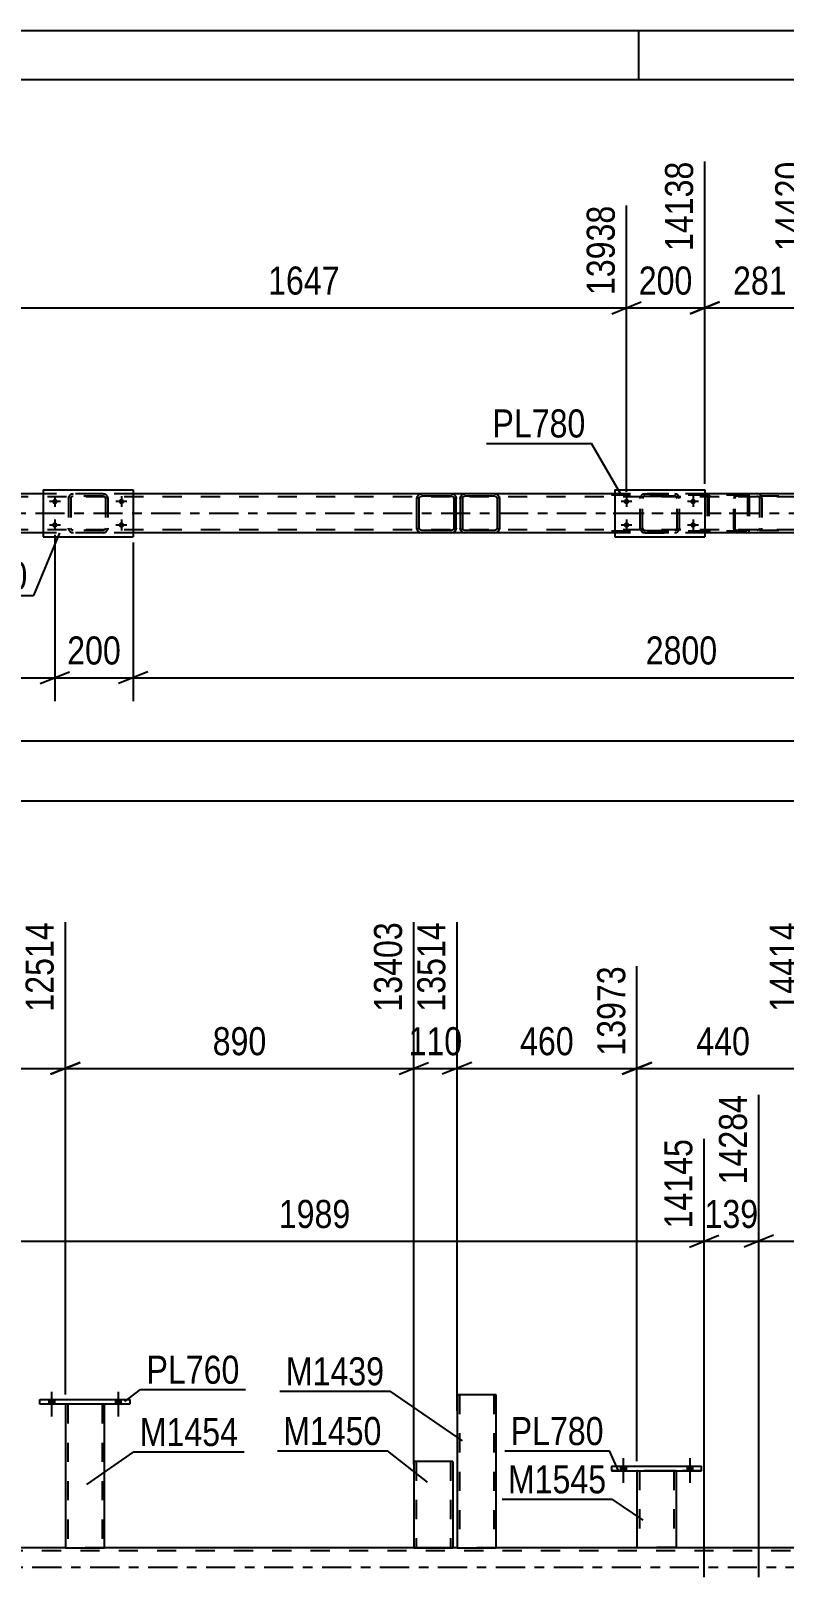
# Model space of a CAD drawing. Header units: millimetres. Extents: x -89 to 752, y -437 to 157.
# Drawn here: x 480 to 556.9, y -1 to 156.9 of the extents above; entities that cross this region are included whole.
import ezdxf

# ---------------------------------------------------------------- set-up
doc = ezdxf.new("R2010")
doc.units = ezdxf.units.MM
doc.linetypes.add('DXK_LINE_DOT2', pattern=[3.9198, 1.9599, -1.9599])
doc.linetypes.add('DXK_LINE_DOT3', pattern=[5.9187, 2.979, -0.9799, 0.9799, -0.9799])
doc.styles.add('Arial Narrow', font='ARIALN.TTF', dxfattribs={"height": 0.2})

# ---------------------------------------------------------------- blocks, each defined once
blk = doc.blocks.new('Unknown-318886155-1135')
at = {"color": 5, "linetype": 'Continuous'}
for p, q in [((752.1, 156.88), (-88.9, 156.88)), ((542.1, 151.88), (542.1, 156.88)), ((747.1, 151.88), (-83.9, 151.88))]:
    blk.add_line(p, q, dxfattribs=at)
blk = doc.blocks.new('Part-318886155-5133 - 5106')
at = {"color": 2, "linetype": 'Continuous'}
for p, q in [((523.89, 109.33), (523.86, 109.15)), ((523.86, 109.15), (523.86, 106.11)), ((524.1, 109.15), (524.11, 109.24)), ((524.1, 109.15), (524.1, 106.11)), ((524.11, 109.24), (524.17, 109.32)), ((524.34, 109.63), (524.15, 109.59)), ((524.17, 109.32), (524.24, 109.37)), ((524.24, 109.37), (524.34, 109.39)), ((527.38, 109.63), (524.34, 109.63)), ((527.38, 109.39), (524.34, 109.39)), ((527.56, 109.59), (527.38, 109.63)), ((527.38, 109.39), (527.47, 109.37)), ((527.47, 109.37), (527.54, 109.32)), ((527.54, 109.32), (527.6, 109.24)), ((527.6, 109.24), (527.62, 109.15)), ((527.62, 109.15), (527.62, 106.11)), ((527.86, 109.15), (527.82, 109.33)), ((527.86, 109.15), (527.86, 106.11)), ((523.86, 106.11), (523.89, 105.93)), ((524.11, 106.02), (524.1, 106.11)), ((524.17, 105.94), (524.11, 106.02)), ((524.24, 105.89), (524.17, 105.94)), ((524.34, 105.87), (524.24, 105.89)), ((527.38, 105.87), (524.34, 105.87)), ((527.47, 105.89), (527.38, 105.87)), ((527.54, 105.94), (527.47, 105.89)), ((527.6, 106.02), (527.54, 105.94)), ((527.62, 106.11), (527.6, 106.02)), ((527.82, 105.93), (527.86, 106.11)), ((524.15, 105.67), (524.34, 105.63)), ((527.38, 105.63), (524.34, 105.63)), ((527.38, 105.63), (527.56, 105.67))]:
    blk.add_line(p, q, dxfattribs=at)
at = {"color": 7, "linetype": 'DXK_LINE_DOT2'}
for p, q in [((523.86, 109.15), (523.89, 109.33)), ((524.15, 109.59), (524.34, 109.63)), ((527.38, 109.63), (527.56, 109.59)), ((527.82, 109.33), (527.86, 109.15)), ((523.89, 105.93), (523.86, 106.11)), ((527.86, 106.11), (527.82, 105.93)), ((524.34, 105.63), (524.15, 105.67)), ((527.56, 105.67), (527.38, 105.63))]:
    blk.add_line(p, q, dxfattribs=at)
at = {"color": 2, "linetype": 'Continuous'}
for centre, start, end in [((524.34, 109.15), 112.5, 157.5), ((527.38, 109.15), 22.5, 67.5), ((524.34, 106.11), 202.5, 247.5), ((527.38, 106.11), 292.5, 337.5)]:
    blk.add_arc(centre, 0.48, start, end, dxfattribs=at)
at = {"color": 7, "linetype": 'DXK_LINE_DOT2'}
for centre, start, end in [((524.34, 109.15), 112.5, 157.5), ((527.38, 109.15), 22.5, 67.5), ((524.34, 106.11), 202.5, 247.5), ((527.38, 106.11), 292.5, 337.5)]:
    blk.add_arc(centre, 0.48, start, end, dxfattribs=at)
blk = doc.blocks.new('Part-318886155-5270 - 5106')
at = {"color": 2, "linetype": 'Continuous'}
for p, q in [((519.48, 109.33), (519.44, 109.15)), ((519.44, 106.11), (519.44, 109.15)), ((519.68, 109.15), (519.7, 109.24)), ((519.68, 106.11), (519.68, 109.15)), ((519.7, 109.24), (519.75, 109.32)), ((519.92, 109.63), (519.74, 109.59)), ((519.75, 109.32), (519.83, 109.37)), ((519.83, 109.37), (519.92, 109.39)), ((522.96, 109.63), (519.92, 109.63)), ((522.96, 109.39), (519.92, 109.39)), ((523.15, 109.59), (522.96, 109.63)), ((522.96, 109.39), (523.05, 109.37)), ((523.05, 109.37), (523.13, 109.32)), ((523.13, 109.32), (523.18, 109.24)), ((523.18, 109.24), (523.2, 109.15)), ((523.2, 109.15), (523.2, 106.11)), ((523.44, 109.15), (523.41, 109.33)), ((523.44, 106.11), (523.44, 109.15)), ((519.44, 106.11), (519.48, 105.93)), ((519.7, 106.02), (519.68, 106.11)), ((519.75, 105.94), (519.7, 106.02)), ((519.83, 105.89), (519.75, 105.94)), ((519.92, 105.87), (519.83, 105.89)), ((522.96, 105.87), (519.92, 105.87)), ((523.05, 105.89), (522.96, 105.87)), ((523.13, 105.94), (523.05, 105.89)), ((523.18, 106.02), (523.13, 105.94)), ((523.2, 106.11), (523.18, 106.02)), ((523.41, 105.93), (523.44, 106.11)), ((519.74, 105.67), (519.92, 105.63)), ((522.96, 105.63), (519.92, 105.63)), ((522.96, 105.63), (523.15, 105.67))]:
    blk.add_line(p, q, dxfattribs=at)
at = {"color": 7, "linetype": 'DXK_LINE_DOT2'}
for p, q in [((519.44, 109.15), (519.48, 109.33)), ((519.74, 109.59), (519.92, 109.63)), ((522.96, 109.63), (523.15, 109.59)), ((523.41, 109.33), (523.44, 109.15)), ((519.48, 105.93), (519.44, 106.11)), ((523.44, 106.11), (523.41, 105.93)), ((519.92, 105.63), (519.74, 105.67)), ((523.15, 105.67), (522.96, 105.63))]:
    blk.add_line(p, q, dxfattribs=at)
at = {"color": 7, "linetype": 'DXK_LINE_DOT3'}
blk.add_line((521.44, 107.63), (521.44, 107.63), dxfattribs=at)
at = {"color": 2, "linetype": 'Continuous'}
for centre, start, end in [((519.92, 109.15), 112.5, 157.5), ((522.96, 109.15), 22.5, 67.5), ((519.92, 106.11), 202.5, 247.5), ((522.96, 106.11), 292.5, 337.5)]:
    blk.add_arc(centre, 0.48, start, end, dxfattribs=at)
at = {"color": 7, "linetype": 'DXK_LINE_DOT2'}
for centre, start, end in [((519.92, 109.15), 112.5, 157.5), ((522.96, 109.15), 22.5, 67.5), ((519.92, 106.11), 202.5, 247.5), ((522.96, 106.11), 292.5, 337.5)]:
    blk.add_arc(centre, 0.48, start, end, dxfattribs=at)
blk = doc.blocks.new('Part-318886155-5226 - 5106')
at = {"color": 2, "linetype": 'Continuous'}
for p, q in [((481.26, 110.03), (481.26, 105.23)), ((481.26, 110.03), (490.46, 110.03)), ((490.46, 110.03), (490.46, 105.23)), ((481.26, 105.23), (490.46, 105.23))]:
    blk.add_line(p, q, dxfattribs=at)
blk = doc.blocks.new('Part-318886155-5281 - 5106')
at = {"color": 7, "linetype": 'DXK_LINE_DOT2'}
for p, q in [((551.82, 109.33), (551.8, 109.15)), ((551.8, 106.11), (551.8, 109.15)), ((551.88, 109.49), (551.82, 109.33)), ((551.97, 109.59), (551.88, 109.49)), ((551.94, 109.15), (551.95, 109.24)), ((551.94, 106.11), (551.94, 109.15)), ((551.95, 109.24), (551.98, 109.32)), ((552.07, 109.63), (551.97, 109.59)), ((551.98, 109.32), (552.02, 109.37)), ((552.02, 109.37), (552.07, 109.39)), ((564.23, 109.63), (552.07, 109.63)), ((564.23, 109.39), (552.07, 109.39)), ((553.35, 109.39), (553.35, 109.63)), ((554.36, 109.59), (554.16, 109.63)), ((554.16, 109.39), (554.26, 109.37)), ((554.26, 109.37), (554.34, 109.32)), ((554.34, 109.32), (554.4, 109.24)), ((554.4, 109.24), (554.42, 109.15)), ((554.42, 109.15), (554.42, 106.11)), ((554.65, 109.24), (554.63, 109.33)), ((554.67, 109.15), (554.65, 109.24)), ((554.67, 109.15), (554.67, 106.11)), ((551.82, 105.93), (551.8, 106.11)), ((551.87, 105.8), (551.82, 105.93)), ((551.88, 105.77), (551.87, 105.8)), ((551.95, 106.02), (551.94, 106.11)), ((551.98, 105.94), (551.95, 106.02)), ((552.02, 105.89), (551.98, 105.94)), ((552.07, 105.87), (552.02, 105.89)), ((564.23, 105.87), (552.07, 105.87)), ((553.35, 105.63), (553.35, 105.87)), ((554.26, 105.89), (554.16, 105.87)), ((554.34, 105.94), (554.26, 105.89)), ((554.4, 106.02), (554.34, 105.94)), ((554.42, 106.11), (554.4, 106.02)), ((554.63, 105.93), (554.65, 106.03)), ((554.65, 106.03), (554.67, 106.11)), ((551.88, 105.77), (551.97, 105.67)), ((551.97, 105.67), (552.07, 105.63)), ((564.23, 105.63), (552.07, 105.63)), ((554.16, 105.63), (554.36, 105.67))]:
    blk.add_line(p, q, dxfattribs=at)
blk.add_arc((554.18, 109.14), 0.492, 23.8494, 68.8059, dxfattribs=at)
blk = doc.blocks.new('Bolt-318886155-5414 - 5106')
at = {"linetype": 'Continuous'}
for points in [[(482.46, 108.55, -1), (482.46, 109.11, -1)], [(489.26, 108.55, -1), (489.26, 109.11, -1)], [(482.46, 106.15, -1), (482.46, 106.71, -1)], [(489.26, 106.15, -1), (489.26, 106.71, -1)]]:
    blk.add_hatch(color=1, dxfattribs=at).paths.add_polyline_path(points)
at = {"color": 1, "linetype": 'Continuous'}
for p, q in [((482.46, 109.39), (482.46, 108.27)), ((489.26, 109.39), (489.26, 108.27)), ((483.02, 108.83), (481.9, 108.83)), ((489.82, 108.83), (488.7, 108.83)), ((483.02, 106.43), (481.9, 106.43)), ((482.46, 106.99), (482.46, 105.87)), ((489.82, 106.43), (488.7, 106.43)), ((489.26, 106.99), (489.26, 105.87))]:
    blk.add_line(p, q, dxfattribs=at)
blk = doc.blocks.new('Part-318886155-5295 - 5106')
at = {"color": 7, "linetype": 'DXK_LINE_DOT2'}
for p, q in [((553.01, 109.63), (537.68, 109.63)), ((553.01, 109.47), (537.68, 109.47)), ((549.12, 109.43), (549.09, 109.31)), ((549.09, 109.31), (549.09, 105.95)), ((549.26, 109.31), (549.28, 109.37)), ((549.26, 109.31), (549.26, 105.95)), ((549.28, 109.37), (549.31, 109.42)), ((549.43, 109.63), (549.3, 109.61)), ((549.31, 109.42), (549.37, 109.46)), ((549.37, 109.46), (549.43, 109.47)), ((553.14, 109.61), (553.01, 109.63)), ((553.01, 109.47), (553.07, 109.46)), ((553.07, 109.46), (553.1, 109.44)), ((553.1, 109.44), (553.13, 109.42)), ((553.13, 109.42), (553.17, 109.37)), ((553.17, 109.37), (553.18, 109.31)), ((553.18, 109.31), (553.18, 105.95)), ((553.35, 109.31), (553.32, 109.43)), ((553.35, 109.31), (553.35, 105.95)), ((553.01, 105.79), (537.68, 105.79)), ((549.09, 105.95), (549.12, 105.83)), ((549.28, 105.89), (549.26, 105.95)), ((549.31, 105.84), (549.28, 105.89)), ((549.37, 105.8), (549.31, 105.84)), ((549.43, 105.79), (549.37, 105.8)), ((553.01, 105.79), (553.07, 105.8)), ((553.07, 105.8), (553.1, 105.82)), ((553.1, 105.82), (553.13, 105.84)), ((553.17, 105.89), (553.13, 105.84)), ((553.18, 105.95), (553.17, 105.89)), ((553.32, 105.83), (553.35, 105.95)), ((553.01, 105.63), (537.68, 105.63)), ((549.3, 105.66), (549.43, 105.63)), ((553.01, 105.63), (553.14, 105.66))]:
    blk.add_line(p, q, dxfattribs=at)
at = {"color": 7, "linetype": 'DXK_LINE_DOT3'}
blk.add_line((539.47, 107.63), (554.64, 107.63), dxfattribs=at)
at = {"color": 7, "linetype": 'DXK_LINE_DOT2'}
for centre, start, end in [((549.42, 109.3), 110.7583, 155.68), ((553.02, 109.3), 24.32, 69.2417), ((549.42, 105.96), 204.32, 249.2417)]:
    blk.add_arc(centre, 0.331, start, end, dxfattribs=at)
blk = doc.blocks.new('Part-318886155-5353 - 5106')
at = {"color": 7, "linetype": 'DXK_LINE_DOT2'}
for p, q in [((483.86, 109.15), (483.9, 109.33)), ((483.9, 109.33), (483.86, 109.15)), ((483.86, 109.15), (483.86, 106.11)), ((484.1, 109.15), (484.12, 109.24)), ((484.1, 109.15), (484.1, 106.11)), ((484.12, 109.24), (484.17, 109.32)), ((484.16, 109.59), (484.34, 109.63)), ((484.34, 109.63), (484.16, 109.59)), ((484.17, 109.32), (484.25, 109.37)), ((484.25, 109.37), (484.34, 109.39)), ((487.38, 109.63), (484.34, 109.63)), ((487.38, 109.39), (484.34, 109.39)), ((487.38, 109.63), (487.56, 109.59)), ((487.56, 109.59), (487.38, 109.63)), ((487.38, 109.39), (487.47, 109.37)), ((487.47, 109.37), (487.55, 109.32)), ((487.55, 109.32), (487.6, 109.24)), ((487.6, 109.24), (487.62, 109.15)), ((487.62, 109.15), (487.62, 106.11)), ((487.82, 109.33), (487.86, 109.15)), ((487.86, 109.15), (487.82, 109.33)), ((487.86, 109.15), (487.86, 106.11)), ((483.9, 105.93), (483.86, 106.11)), ((483.86, 106.11), (483.9, 105.93)), ((484.12, 106.02), (484.1, 106.11)), ((484.17, 105.94), (484.12, 106.02)), ((484.25, 105.89), (484.17, 105.94)), ((484.34, 105.87), (484.25, 105.89)), ((487.38, 105.87), (484.34, 105.87)), ((487.47, 105.89), (487.38, 105.87)), ((487.55, 105.94), (487.47, 105.89)), ((487.6, 106.02), (487.55, 105.94)), ((487.62, 106.11), (487.6, 106.02)), ((487.86, 106.11), (487.82, 105.93)), ((487.82, 105.93), (487.86, 106.11)), ((484.34, 105.63), (484.16, 105.67)), ((484.16, 105.67), (484.34, 105.63)), ((487.38, 105.63), (484.34, 105.63)), ((487.56, 105.67), (487.38, 105.63)), ((487.38, 105.63), (487.56, 105.67))]:
    blk.add_line(p, q, dxfattribs=at)
at = {"color": 7, "linetype": 'DXK_LINE_DOT3'}
blk.add_line((485.86, 107.63), (485.86, 107.63), dxfattribs=at)
at = {"color": 7, "linetype": 'DXK_LINE_DOT2'}
for centre, start, end in [((484.34, 109.15), 112.5, 157.5), ((484.34, 109.15), 112.5, 157.5), ((487.38, 109.15), 22.5, 67.5), ((487.38, 109.15), 22.5, 67.5), ((484.34, 106.11), 202.5, 247.5), ((484.34, 106.11), 202.5, 247.5), ((487.38, 106.11), 292.5, 337.5), ((487.38, 106.11), 292.5, 337.5)]:
    blk.add_arc(centre, 0.48, start, end, dxfattribs=at)
blk = doc.blocks.new('Part-318886155-5359 - 5106')
at = {"color": 7, "linetype": 'DXK_LINE_DOT2'}
for p, q in [((542.24, 109.15), (542.27, 109.33)), ((542.27, 109.33), (542.24, 109.15)), ((542.24, 106.11), (542.24, 109.15)), ((542.48, 109.15), (542.49, 109.24)), ((542.49, 109.24), (542.48, 109.15)), ((542.48, 106.11), (542.48, 109.15)), ((542.49, 109.24), (542.55, 109.32)), ((542.55, 109.32), (542.49, 109.24)), ((542.53, 109.59), (542.72, 109.63)), ((542.72, 109.63), (542.53, 109.59)), ((542.55, 109.32), (542.62, 109.37)), ((542.62, 109.37), (542.55, 109.32)), ((542.62, 109.37), (542.72, 109.39)), ((542.72, 109.39), (542.62, 109.37)), ((542.72, 109.63), (545.76, 109.63)), ((542.72, 109.63), (542.72, 109.63)), ((542.72, 109.63), (545.76, 109.63)), ((542.72, 109.39), (545.76, 109.39)), ((542.72, 109.39), (542.72, 109.39)), ((545.76, 109.39), (542.72, 109.39)), ((545.76, 109.63), (545.76, 109.63)), ((545.76, 109.63), (545.94, 109.59)), ((545.94, 109.59), (545.76, 109.63)), ((545.76, 109.39), (545.76, 109.39)), ((545.76, 109.39), (545.85, 109.37)), ((545.85, 109.37), (545.76, 109.39)), ((545.85, 109.37), (545.93, 109.32)), ((545.93, 109.32), (545.85, 109.37)), ((545.93, 109.32), (545.98, 109.24)), ((545.98, 109.24), (545.93, 109.32)), ((545.98, 109.24), (546, 109.15)), ((546, 109.15), (545.98, 109.24)), ((546, 106.11), (546, 109.15)), ((546.2, 109.33), (546.24, 109.15)), ((546.24, 109.15), (546.2, 109.33)), ((546.24, 106.11), (546.24, 109.15)), ((542.27, 105.93), (542.24, 106.11)), ((542.24, 106.11), (542.27, 105.93)), ((542.49, 106.02), (542.48, 106.11)), ((542.48, 106.11), (542.49, 106.02)), ((542.55, 105.94), (542.49, 106.02)), ((542.49, 106.02), (542.55, 105.94)), ((542.62, 105.89), (542.55, 105.94)), ((542.55, 105.94), (542.62, 105.89)), ((542.72, 105.87), (542.62, 105.89)), ((542.62, 105.89), (542.72, 105.87)), ((542.72, 105.87), (545.76, 105.87)), ((542.72, 105.87), (542.72, 105.87)), ((542.72, 105.87), (545.76, 105.87)), ((545.85, 105.89), (545.76, 105.87)), ((545.76, 105.87), (545.85, 105.89)), ((545.76, 105.87), (545.76, 105.87)), ((545.93, 105.94), (545.85, 105.89)), ((545.85, 105.89), (545.93, 105.94)), ((545.98, 106.02), (545.93, 105.94)), ((545.93, 105.94), (545.98, 106.02)), ((546, 106.11), (545.98, 106.02)), ((545.98, 106.02), (546, 106.11)), ((546.24, 106.11), (546.2, 105.93)), ((546.2, 105.93), (546.24, 106.11)), ((542.72, 105.63), (542.53, 105.67)), ((542.53, 105.67), (542.72, 105.63)), ((542.72, 105.63), (545.76, 105.63)), ((542.72, 105.63), (542.72, 105.63)), ((542.72, 105.63), (545.76, 105.63)), ((545.94, 105.67), (545.76, 105.63)), ((545.76, 105.63), (545.94, 105.67)), ((545.76, 105.63), (545.76, 105.63))]:
    blk.add_line(p, q, dxfattribs=at)
at = {"color": 7, "linetype": 'DXK_LINE_DOT3'}
blk.add_line((544.24, 107.63), (544.24, 107.63), dxfattribs=at)
at = {"color": 7, "linetype": 'DXK_LINE_DOT2'}
for centre, start, end in [((542.72, 109.15), 112.5, 157.5), ((542.72, 109.15), 112.5, 157.5), ((545.76, 109.15), 22.5, 67.5), ((545.76, 109.15), 22.5, 67.5), ((542.72, 106.11), 202.5, 247.5), ((542.72, 106.11), 202.5, 247.5), ((545.76, 106.11), 292.5, 337.5), ((545.76, 106.11), 292.5, 337.5)]:
    blk.add_arc(centre, 0.48, start, end, dxfattribs=at)
blk = doc.blocks.new('Part-318886155-5364 - 5106')
at = {"color": 2, "linetype": 'Continuous'}
for p, q in [((539.64, 110.03), (539.64, 105.23)), ((539.64, 110.03), (548.84, 110.03)), ((548.84, 110.03), (548.84, 105.23)), ((539.64, 105.23), (548.84, 105.23))]:
    blk.add_line(p, q, dxfattribs=at)
blk = doc.blocks.new('Bolt-318886155-5415 - 5106')
at = {"linetype": 'Continuous'}
for points in [[(540.84, 108.55, -1), (540.84, 109.11, -1)], [(547.64, 108.55, -1), (547.64, 109.11, -1)], [(540.84, 106.15, -1), (540.84, 106.71, -1)], [(547.64, 106.15, -1), (547.64, 106.71, -1)]]:
    blk.add_hatch(color=1, dxfattribs=at).paths.add_polyline_path(points)
at = {"color": 1, "linetype": 'Continuous'}
for p, q in [((540.84, 109.39), (540.84, 108.27)), ((547.64, 109.39), (547.64, 108.27)), ((541.4, 108.83), (540.28, 108.83)), ((548.2, 108.83), (547.08, 108.83)), ((541.4, 106.43), (540.28, 106.43)), ((540.84, 106.99), (540.84, 105.87)), ((548.2, 106.43), (547.08, 106.43)), ((547.64, 106.99), (547.64, 105.87))]:
    blk.add_line(p, q, dxfattribs=at)
blk = doc.blocks.new('Part-318886155-5453 - 5106')
at = {"color": 7, "linetype": 'DXK_LINE_DOT2'}
for p, q in [((660.05, 109.31), (-16.7, 109.31)), ((490.46, 109.63), (481.26, 109.63)), ((527.38, 109.63), (524.34, 109.63)), ((548.84, 109.63), (539.64, 109.63)), ((660.05, 105.95), (-16.7, 105.95)), ((490.46, 105.63), (481.26, 105.63)), ((522.97, 105.63), (519.92, 105.63)), ((527.38, 105.63), (524.34, 105.63)), ((548.84, 105.63), (539.64, 105.63))]:
    blk.add_line(p, q, dxfattribs=at)
at = {"color": 2, "linetype": 'Continuous'}
for p, q in [((481.26, 109.63), (474.96, 109.63)), ((524.34, 109.63), (490.46, 109.63)), ((539.64, 109.63), (527.38, 109.63)), ((560.09, 109.63), (548.84, 109.63)), ((481.26, 105.63), (474.96, 105.63)), ((519.92, 105.63), (490.46, 105.63)), ((524.34, 105.63), (522.97, 105.63)), ((539.64, 105.63), (527.38, 105.63)), ((560.33, 105.63), (548.84, 105.63))]:
    blk.add_line(p, q, dxfattribs=at)
at = {"color": 7, "linetype": 'DXK_LINE_DOT3'}
blk.add_line((-16.7, 107.63), (660.05, 107.63), dxfattribs=at)
blk = doc.blocks.new('Part-318886155-2950 - 2857')
at = {"color": 2, "linetype": 'Continuous'}
for p, q in [((527.53, 17.6), (523.53, 17.6)), ((523.53, 17.6), (523.53, 2)), ((527.53, 2), (527.53, 17.6)), ((523.53, 2), (527.53, 2))]:
    blk.add_line(p, q, dxfattribs=at)
at = {"color": 7, "linetype": 'DXK_LINE_DOT2'}
for p, q in [((523.77, 17.6), (523.77, 2)), ((527.22, 17.6), (527.23, 17.6)), ((527.23, 17.6), (527.27, 17.6)), ((527.27, 17.6), (527.29, 17.6)), ((527.29, 17.6), (527.29, 2)), ((527.27, 2), (527.23, 2)), ((527.27, 2), (527.23, 2)), ((527.29, 2), (527.27, 2)), ((527.27, 2), (527.29, 2))]:
    blk.add_line(p, q, dxfattribs=at)
blk = doc.blocks.new('Part-318886155-3050 - 2857')
at = {"color": 2, "linetype": 'Continuous'}
for p, q in [((519.11, 10.8), (519.11, 2)), ((523.11, 10.8), (519.11, 10.8)), ((523.11, 10.8), (523.11, 2)), ((519.11, 2), (523.11, 2))]:
    blk.add_line(p, q, dxfattribs=at)
at = {"color": 7, "linetype": 'DXK_LINE_DOT2'}
for p, q in [((519.35, 10.8), (519.35, 2)), ((522.86, 10.8), (522.87, 10.8)), ((522.87, 10.8), (522.87, 2)), ((522.86, 2), (522.82, 2)), ((522.86, 2), (522.82, 2)), ((522.87, 2), (522.86, 2)), ((522.86, 2), (522.87, 2))]:
    blk.add_line(p, q, dxfattribs=at)
blk = doc.blocks.new('Bolt-318886155-3070 - 2857')
at = {"linetype": 'Continuous'}
for points in [[(540.23, 9.85), (540.79, 9.85), (540.79, 10.33), (540.23, 10.33)], [(540.23, 9.85), (540.79, 9.85), (540.79, 10.33), (540.23, 10.33)], [(547.03, 9.85), (547.59, 9.85), (547.59, 10.33), (547.03, 10.33)], [(547.03, 9.85), (547.59, 9.85), (547.59, 10.33), (547.03, 10.33)]]:
    blk.add_hatch(color=1, dxfattribs=at).paths.add_polyline_path(points)
at = {"color": 1, "linetype": 'Continuous'}
for p, q in [((540.51, 11.13), (540.51, 8.61)), ((540.51, 11.13), (540.51, 8.61)), ((547.31, 11.13), (547.31, 8.61)), ((547.31, 11.13), (547.31, 8.61)), ((540.23, 10.33), (540.23, 9.85)), ((540.23, 10.33), (540.23, 9.85)), ((540.79, 10.33), (540.79, 9.85)), ((540.79, 10.33), (540.79, 9.85)), ((547.03, 10.33), (547.03, 9.85)), ((547.03, 10.33), (547.03, 9.85)), ((547.59, 10.33), (547.59, 9.85)), ((547.59, 10.33), (547.59, 9.85))]:
    blk.add_line(p, q, dxfattribs=at)
blk = doc.blocks.new('Part-318886155-3090 - 2857')
at = {"color": 2, "linetype": 'Continuous'}
for p, q in [((480.93, 17.12), (490.13, 17.12)), ((480.93, 16.64), (480.93, 17.12)), ((490.13, 16.64), (480.93, 16.64)), ((490.13, 17.12), (490.13, 16.64))]:
    blk.add_line(p, q, dxfattribs=at)
blk = doc.blocks.new('Part-318886155-3228 - 2857')
at = {"color": 2, "linetype": 'Continuous'}
for p, q in [((541.91, 9.85), (541.91, 2.01)), ((545.91, 9.85), (545.91, 2.01)), ((541.91, 2.01), (545.91, 2.01))]:
    blk.add_line(p, q, dxfattribs=at)
at = {"color": 7, "linetype": 'DXK_LINE_DOT2'}
for p, q in [((545.91, 9.85), (541.91, 9.85)), ((541.91, 9.85), (541.91, 9.85)), ((541.91, 9.85), (545.91, 9.85)), ((541.91, 9.85), (541.91, 9.85)), ((542.15, 9.85), (542.15, 9.85)), ((542.15, 9.85), (542.15, 2.01)), ((545.67, 9.85), (545.67, 9.85)), ((545.67, 9.85), (545.67, 2.01)), ((545.91, 9.85), (545.91, 9.85)), ((545.91, 9.85), (545.91, 9.85)), ((545.91, 2.01), (541.91, 2.01)), ((545.65, 2.01), (545.61, 2.01))]:
    blk.add_line(p, q, dxfattribs=at)
blk = doc.blocks.new('Part-318886155-3238 - 2857')
at = {"color": 2, "linetype": 'Continuous'}
for p, q in [((483.53, 16.64), (483.53, 2)), ((487.53, 2), (487.53, 16.64)), ((483.53, 2), (487.53, 2))]:
    blk.add_line(p, q, dxfattribs=at)
at = {"color": 7, "linetype": 'DXK_LINE_DOT2'}
for p, q in [((487.53, 16.64), (483.53, 16.64)), ((483.77, 16.64), (483.77, 2)), ((487.29, 16.64), (487.29, 2)), ((487.24, 2), (487.27, 2)), ((487.24, 2), (487.27, 2)), ((487.27, 2), (487.29, 2)), ((487.27, 2), (487.29, 2))]:
    blk.add_line(p, q, dxfattribs=at)
blk = doc.blocks.new('Bolt-318886155-3300 - 2857')
at = {"linetype": 'Continuous'}
for points in [[(481.85, 16.64), (482.41, 16.64), (482.41, 17.12), (481.85, 17.12)], [(481.85, 16.64), (482.41, 16.64), (482.41, 17.12), (481.85, 17.12)], [(488.65, 16.64), (489.21, 16.64), (489.21, 17.12), (488.65, 17.12)], [(488.65, 16.64), (489.21, 16.64), (489.21, 17.12), (488.65, 17.12)]]:
    blk.add_hatch(color=1, dxfattribs=at).paths.add_polyline_path(points)
at = {"color": 1, "linetype": 'Continuous'}
for p, q in [((482.13, 17.92), (482.13, 15.4)), ((482.13, 17.92), (482.13, 15.4)), ((488.93, 17.92), (488.93, 15.4)), ((488.93, 17.92), (488.93, 15.4)), ((481.85, 17.12), (481.85, 16.64)), ((481.85, 17.12), (481.85, 16.64)), ((482.41, 17.12), (482.41, 16.64)), ((482.41, 17.12), (482.41, 16.64)), ((488.65, 17.12), (488.65, 16.64)), ((488.65, 17.12), (488.65, 16.64)), ((489.21, 17.12), (489.21, 16.64)), ((489.21, 17.12), (489.21, 16.64))]:
    blk.add_line(p, q, dxfattribs=at)
blk = doc.blocks.new('Part-318886155-3335 - 2857')
at = {"color": 2, "linetype": 'Continuous'}
for p, q in [((539.31, 10.33), (539.31, 9.85)), ((539.31, 10.33), (548.51, 10.33)), ((539.31, 9.85), (548.51, 9.85)), ((548.51, 9.85), (548.51, 10.33))]:
    blk.add_line(p, q, dxfattribs=at)
at = {"color": 7, "linetype": 'DXK_LINE_DOT2'}
for p, q in [((539.31, 10.33), (548.51, 10.33)), ((548.51, 9.85), (539.31, 9.85))]:
    blk.add_line(p, q, dxfattribs=at)
blk = doc.blocks.new('Part-318886155-3492 - 2857')
at = {"color": 7, "linetype": 'DXK_LINE_DOT2'}
for p, q in [((698.69, 1.68), (-17.02, 1.68)), ((487.53, 2), (483.53, 2)), ((527.53, 2), (523.53, 2))]:
    blk.add_line(p, q, dxfattribs=at)
at = {"color": 2, "linetype": 'Continuous'}
for p, q in [((483.53, 2), (447.53, 2)), ((523.53, 2), (487.53, 2)), ((563.53, 2), (527.53, 2))]:
    blk.add_line(p, q, dxfattribs=at)
at = {"color": 7, "linetype": 'DXK_LINE_DOT3'}
blk.add_line((-17.02, 0), (698.69, 0), dxfattribs=at)
blk = doc.blocks.new('StraightDimension-318886155-5507 - 5106')
at = {"color": 7, "linetype": 'Continuous'}
blk.add_line((-16.7, 84.4), (698.69, 84.4), dxfattribs=at)
blk = doc.blocks.new('StraightDimension-318886155-18558 - 5106')
at = {"color": 7, "linetype": 'Continuous'}
for p, q in [((548.84, 110.63), (548.84, 143.55)), ((560.09, 113.49), (560.09, 143.55)), ((547.34, 128.01), (550.34, 129.21)), ((548.84, 128.61), (560.09, 128.61)), ((561.59, 129.21), (558.59, 128.01))]:
    blk.add_line(p, q, dxfattribs=at)
at = {"color": 0}
blk.add_wipeout([(557.81, 129.36), (557.81, 133.56), (551.12, 133.56), (551.12, 129.36)], dxfattribs=at)
at = {"color": 3, "style": 'Arial Narrow'}
blk.add_text('281', height=2.863, dxfattribs=at).set_placement((551.72, 129.96))
at = {"color": 0, "linetype": 'Continuous'}
blk.add_wipeout([(559.49, 144.15), (555.29, 144.15), (555.29, 133.81), (559.49, 133.81)], dxfattribs=at)
at = {"color": 3, "linetype": 'Continuous', "style": 'Arial Narrow'}
blk.add_text('14420', height=2.863, rotation=90.0002, dxfattribs=at).set_placement((558.89, 134.41))
blk = doc.blocks.new('StraightDimension-318886155-18560 - 5106')
at = {"color": 7, "linetype": 'Continuous'}
for p, q in [((474.96, 110.63), (474.96, 143.55)), ((540.84, 109.83), (540.84, 139.05)), ((476.46, 129.21), (473.46, 128.01)), ((474.96, 128.61), (540.84, 128.61)), ((539.34, 128.01), (542.34, 129.21))]:
    blk.add_line(p, q, dxfattribs=at)
at = {"color": 0, "linetype": 'Continuous'}
blk.add_wipeout([(540.24, 139.65), (536.04, 139.65), (536.04, 129.31), (540.24, 129.31)], dxfattribs=at)
at = {"color": 0}
blk.add_wipeout([(512.16, 129.36), (512.16, 133.56), (503.64, 133.56), (503.64, 129.36)], dxfattribs=at)
at = {"color": 3, "linetype": 'Continuous', "style": 'Arial Narrow'}
blk.add_text('13938', height=2.863, rotation=90.0002, dxfattribs=at).set_placement((539.64, 129.91))
at = {"color": 3, "style": 'Arial Narrow'}
blk.add_text('1647', height=2.863, dxfattribs=at).set_placement((504.24, 129.96))
blk = doc.blocks.new('StraightDimension-318886155-5528 - 5106')
at = {"color": 7, "linetype": 'Continuous'}
blk.add_line((-17.34, 78.25), (699.33, 78.25), dxfattribs=at)
blk = doc.blocks.new('StraightDimension-318886155-5821 - 5106')
at = {"color": 7, "linetype": 'Continuous'}
for p, q in [((450.46, 104.63), (450.46, 88.44)), ((482.46, 105.43), (482.46, 88.44)), ((451.96, 91.44), (448.96, 90.24)), ((450.46, 90.84), (482.46, 90.84)), ((480.96, 90.24), (483.96, 91.44))]:
    blk.add_line(p, q, dxfattribs=at)
at = {"color": 0}
blk.add_wipeout([(469.8, 91.59), (469.8, 95.79), (463.12, 95.79), (463.12, 91.59)], dxfattribs=at)
at = {"color": 3, "style": 'Arial Narrow'}
blk.add_text('800', height=2.863, dxfattribs=at).set_placement((463.72, 92.19))
blk = doc.blocks.new('StraightDimension-318886155-5836 - 5106')
at = {"color": 7, "linetype": 'Continuous'}
for p, q in [((482.46, 105.43), (482.46, 88.44)), ((490.46, 104.63), (490.46, 88.44)), ((480.96, 90.24), (483.96, 91.44)), ((482.46, 90.84), (490.46, 90.84)), ((491.96, 91.44), (488.96, 90.24))]:
    blk.add_line(p, q, dxfattribs=at)
at = {"color": 0}
blk.add_wipeout([(489.8, 91.59), (489.8, 95.79), (483.12, 95.79), (483.12, 91.59)], dxfattribs=at)
at = {"color": 3, "style": 'Arial Narrow'}
blk.add_text('200', height=2.863, dxfattribs=at).set_placement((483.72, 92.19))
blk = doc.blocks.new('StraightDimension-318886155-5851 - 5106')
at = {"color": 7, "linetype": 'Continuous'}
for p, q in [((490.46, 104.63), (490.46, 88.44)), ((602.46, 105.43), (602.46, 88.44)), ((491.96, 91.44), (488.96, 90.24)), ((490.46, 90.84), (602.46, 90.84)), ((600.96, 90.24), (603.96, 91.44))]:
    blk.add_line(p, q, dxfattribs=at)
at = {"color": 0}
blk.add_wipeout([(550.72, 91.59), (550.72, 95.79), (542.2, 95.79), (542.2, 91.59)], dxfattribs=at)
at = {"color": 3, "style": 'Arial Narrow'}
blk.add_text('2800', height=2.863, dxfattribs=at).set_placement((542.8, 92.19))
blk = doc.blocks.new('StraightDimension-318886155-18559 - 5106')
at = {"color": 7, "linetype": 'Continuous'}
for p, q in [((548.84, 110.63), (548.84, 143.55)), ((540.84, 109.83), (540.84, 139.05)), ((539.34, 128.01), (542.34, 129.21)), ((540.84, 128.61), (548.84, 128.61)), ((550.34, 129.21), (547.34, 128.01))]:
    blk.add_line(p, q, dxfattribs=at)
at = {"color": 0}
blk.add_wipeout([(548.18, 129.36), (548.18, 133.56), (541.49, 133.56), (541.49, 129.36)], dxfattribs=at)
at = {"color": 3, "style": 'Arial Narrow'}
blk.add_text('200', height=2.863, dxfattribs=at).set_placement((542.09, 129.96))
at = {"color": 0, "linetype": 'Continuous'}
blk.add_wipeout([(548.24, 144.15), (544.04, 144.15), (544.04, 133.81), (548.24, 133.81)], dxfattribs=at)
at = {"color": 3, "linetype": 'Continuous', "style": 'Arial Narrow'}
blk.add_text('14138', height=2.863, rotation=90.0002, dxfattribs=at).set_placement((547.64, 134.41))
blk = doc.blocks.new('StraightDimension-318886155-4112 - 2857')
at = {"color": 7, "linetype": 'Continuous'}
for p, q in [((519.11, 10.52), (519.11, 65.88)), ((523.53, 15.98), (523.53, 65.88)), ((517.61, 50.34), (520.61, 51.54)), ((519.11, 50.94), (523.53, 50.94)), ((525.03, 51.54), (522.03, 50.34))]:
    blk.add_line(p, q, dxfattribs=at)
at = {"color": 0}
blk.add_wipeout([(524.66, 51.69), (524.66, 55.89), (517.98, 55.89), (517.98, 51.69)], dxfattribs=at)
at = {"color": 3, "style": 'Arial Narrow'}
blk.add_text('110', height=2.863, dxfattribs=at).set_placement((518.58, 52.29))
at = {"color": 0, "linetype": 'Continuous'}
blk.add_wipeout([(522.93, 66.48), (518.73, 66.48), (518.73, 56.14), (522.93, 56.14)], dxfattribs=at)
at = {"color": 3, "linetype": 'Continuous', "style": 'Arial Narrow'}
blk.add_text('13514', height=2.863, rotation=90.0002, dxfattribs=at).set_placement((522.33, 56.74))
blk = doc.blocks.new('StraightDimension-318886155-4111 - 2857')
at = {"color": 7, "linetype": 'Continuous'}
for p, q in [((523.53, 15.98), (523.53, 65.88)), ((541.91, 10.85), (541.91, 61.38)), ((525.03, 51.54), (522.03, 50.34)), ((523.53, 50.94), (541.91, 50.94)), ((540.41, 50.34), (543.41, 51.54))]:
    blk.add_line(p, q, dxfattribs=at)
at = {"color": 0, "linetype": 'Continuous'}
blk.add_wipeout([(541.31, 61.98), (537.11, 61.98), (537.11, 51.64), (541.31, 51.64)], dxfattribs=at)
at = {"color": 0}
blk.add_wipeout([(536.06, 51.69), (536.06, 55.89), (529.37, 55.89), (529.37, 51.69)], dxfattribs=at)
at = {"color": 3, "linetype": 'Continuous', "style": 'Arial Narrow'}
blk.add_text('13973', height=2.863, rotation=90.0002, dxfattribs=at).set_placement((540.71, 52.24))
at = {"color": 3, "style": 'Arial Narrow'}
blk.add_text('460', height=2.863, dxfattribs=at).set_placement((529.97, 52.29))
blk = doc.blocks.new('StraightDimension-318886155-4113 - 2857')
at = {"color": 7, "linetype": 'Continuous'}
for p, q in [((483.53, 17.64), (483.53, 65.88)), ((519.11, 10.52), (519.11, 65.88)), ((485.03, 51.54), (482.03, 50.34)), ((483.53, 50.94), (519.11, 50.94)), ((517.61, 50.34), (520.61, 51.54))]:
    blk.add_line(p, q, dxfattribs=at)
at = {"color": 0, "linetype": 'Continuous'}
blk.add_wipeout([(518.51, 66.48), (514.31, 66.48), (514.31, 56.14), (518.51, 56.14)], dxfattribs=at)
at = {"color": 0}
blk.add_wipeout([(504.66, 51.69), (504.66, 55.89), (497.98, 55.89), (497.98, 51.69)], dxfattribs=at)
at = {"color": 3, "linetype": 'Continuous', "style": 'Arial Narrow'}
blk.add_text('13403', height=2.863, rotation=90.0002, dxfattribs=at).set_placement((517.91, 56.74))
at = {"color": 3, "style": 'Arial Narrow'}
blk.add_text('890', height=2.863, dxfattribs=at).set_placement((498.58, 52.29))
blk = doc.blocks.new('StraightDimension-318886155-3847 - 2857')
at = {"color": 7, "linetype": 'Continuous'}
for p, q in [((554.34, -1), (554.34, 48.24)), ((548.76, -1), (548.76, 43.74)), ((547.26, 32.7), (550.26, 33.9)), ((548.76, 33.3), (554.34, 33.3)), ((555.84, 33.9), (552.84, 32.7))]:
    blk.add_line(p, q, dxfattribs=at)
at = {"color": 0}
blk.add_wipeout([(554.89, 34.05), (554.89, 38.25), (548.21, 38.25), (548.21, 34.05)], dxfattribs=at)
at = {"color": 3, "style": 'Arial Narrow'}
blk.add_text('139', height=2.863, dxfattribs=at).set_placement((548.81, 34.65))
at = {"color": 0, "linetype": 'Continuous'}
blk.add_wipeout([(553.74, 48.84), (549.54, 48.84), (549.54, 38.5), (553.74, 38.5)], dxfattribs=at)
at = {"color": 3, "linetype": 'Continuous', "style": 'Arial Narrow'}
blk.add_text('14284', height=2.863, rotation=90.0002, dxfattribs=at).set_placement((553.14, 39.1))
blk = doc.blocks.new('StraightDimension-318886155-3868 - 2857')
at = {"color": 7, "linetype": 'Continuous'}
for p, q in [((469.2, -1), (469.2, 48.24)), ((548.76, -1), (548.76, 43.74)), ((470.7, 33.9), (467.7, 32.7)), ((469.2, 33.3), (548.76, 33.3)), ((547.26, 32.7), (550.26, 33.9))]:
    blk.add_line(p, q, dxfattribs=at)
at = {"color": 0, "linetype": 'Continuous'}
blk.add_wipeout([(548.16, 44.34), (543.96, 44.34), (543.96, 34), (548.16, 34)], dxfattribs=at)
at = {"color": 0}
blk.add_wipeout([(513.24, 34.05), (513.24, 38.25), (504.73, 38.25), (504.73, 34.05)], dxfattribs=at)
at = {"color": 3, "linetype": 'Continuous', "style": 'Arial Narrow'}
blk.add_text('14145', height=2.863, rotation=90.0002, dxfattribs=at).set_placement((547.56, 34.6))
at = {"color": 3, "style": 'Arial Narrow'}
blk.add_text('1989', height=2.863, dxfattribs=at).set_placement((505.33, 34.65))
blk = doc.blocks.new('StraightDimension-318886155-3906 - 2857')
at = {"color": 7, "linetype": 'Continuous'}
for p, q in [((554.34, -1), (554.34, 48.24)), ((633.9, -1), (633.9, 43.74)), ((555.84, 33.9), (552.84, 32.7)), ((554.34, 33.3), (633.9, 33.3)), ((632.4, 32.7), (635.4, 33.9))]:
    blk.add_line(p, q, dxfattribs=at)
at = {"color": 0, "linetype": 'Continuous'}
blk.add_wipeout([(633.3, 44.34), (629.1, 44.34), (629.1, 34), (633.3, 34)], dxfattribs=at)
at = {"color": 0}
blk.add_wipeout([(598.37, 34.05), (598.37, 38.25), (589.86, 38.25), (589.86, 34.05)], dxfattribs=at)
at = {"color": 3, "linetype": 'Continuous', "style": 'Arial Narrow'}
blk.add_text('16273', height=2.863, rotation=90.0002, dxfattribs=at).set_placement((632.7, 34.6))
at = {"color": 3, "style": 'Arial Narrow'}
blk.add_text('1989', height=2.863, dxfattribs=at).set_placement((590.46, 34.65))
blk = doc.blocks.new('StraightDimension-318886155-4110 - 2857')
at = {"color": 7, "linetype": 'Continuous'}
for p, q in [((559.53, 16.84), (559.53, 65.88)), ((541.91, 10.85), (541.91, 61.38)), ((543.41, 51.54), (540.41, 50.34)), ((541.91, 50.94), (559.53, 50.94)), ((558.03, 50.34), (561.03, 51.54))]:
    blk.add_line(p, q, dxfattribs=at)
at = {"color": 0}
blk.add_wipeout([(554.06, 51.69), (554.06, 55.89), (547.37, 55.89), (547.37, 51.69)], dxfattribs=at)
at = {"color": 3, "style": 'Arial Narrow'}
blk.add_text('440', height=2.863, dxfattribs=at).set_placement((547.97, 52.29))
at = {"color": 0, "linetype": 'Continuous'}
blk.add_wipeout([(558.93, 66.48), (554.73, 66.48), (554.73, 56.14), (558.93, 56.14)], dxfattribs=at)
at = {"color": 3, "linetype": 'Continuous', "style": 'Arial Narrow'}
blk.add_text('14414', height=2.863, rotation=90.0002, dxfattribs=at).set_placement((558.33, 56.74))
blk = doc.blocks.new('StraightDimension-318886155-4114 - 2857')
at = {"color": 7, "linetype": 'Continuous'}
for p, q in [((483.53, 17.64), (483.53, 65.88)), ((468.03, 10.84), (468.03, 61.38)), ((469.53, 51.54), (466.53, 50.34)), ((468.03, 50.94), (483.53, 50.94)), ((482.03, 50.34), (485.03, 51.54))]:
    blk.add_line(p, q, dxfattribs=at)
at = {"color": 0}
blk.add_wipeout([(479.12, 51.69), (479.12, 55.89), (472.44, 55.89), (472.44, 51.69)], dxfattribs=at)
at = {"color": 3, "style": 'Arial Narrow'}
blk.add_text('387', height=2.863, dxfattribs=at).set_placement((473.04, 52.29))
at = {"color": 0, "linetype": 'Continuous'}
blk.add_wipeout([(482.93, 66.48), (478.73, 66.48), (478.73, 56.14), (482.93, 56.14)], dxfattribs=at)
at = {"color": 3, "linetype": 'Continuous', "style": 'Arial Narrow'}
blk.add_text('12514', height=2.863, rotation=90.0002, dxfattribs=at).set_placement((482.33, 56.74))
blk = doc.blocks.new('Mark-318886155-5222 - 5106')
at = {"color": 0}
blk.add_wipeout([(479.67, 99.82), (479.67, 102.82), (470.16, 102.82), (470.16, 99.82)], dxfattribs=at)
blk.add_wipeout([(479.67, 99.82), (479.67, 102.82), (470.16, 102.82), (470.16, 99.82)], dxfattribs=at)
at = {"color": 30, "linetype": 'Continuous'}
for p in [(482.93, 105.64), (469.56, 99.22)]:
    blk.add_line(p, (480.27, 99.22), dxfattribs=at)
at = {"color": 3, "style": 'Arial Narrow'}
blk.add_text('PL760', height=2.863, dxfattribs=at).set_placement((470.16, 99.82))
blk = doc.blocks.new('Mark-318886155-5360 - 5106')
at = {"color": 0}
blk.add_wipeout([(536.65, 115.37), (536.65, 118.37), (527.15, 118.37), (527.15, 115.37)], dxfattribs=at)
blk.add_wipeout([(536.65, 115.37), (536.65, 118.37), (527.15, 118.37), (527.15, 115.37)], dxfattribs=at)
at = {"color": 30, "linetype": 'Continuous'}
for p in [(526.55, 114.77), (540.25, 109.57)]:
    blk.add_line(p, (537.25, 114.77), dxfattribs=at)
at = {"color": 3, "style": 'Arial Narrow'}
blk.add_text('PL780', height=2.863, dxfattribs=at).set_placement((527.15, 115.37))
blk = doc.blocks.new('Mark-318886155-3046 - 2857')
at = {"color": 0}
blk.add_wipeout([(515.83, 12.48), (515.83, 15.48), (505.78, 15.48), (505.78, 12.48)], dxfattribs=at)
blk.add_wipeout([(515.83, 12.48), (515.83, 15.48), (505.78, 15.48), (505.78, 12.48)], dxfattribs=at)
at = {"color": 30, "linetype": 'Continuous'}
for p in [(505.18, 11.88), (520.52, 8.68)]:
    blk.add_line(p, (516.43, 11.88), dxfattribs=at)
at = {"color": 3, "style": 'Arial Narrow'}
blk.add_text('M1450', height=2.863, dxfattribs=at).set_placement((505.78, 12.48))
blk = doc.blocks.new('Mark-318886155-2946 - 2857')
at = {"color": 0}
blk.add_wipeout([(516.1, 18.58), (516.1, 21.58), (506.05, 21.58), (506.05, 18.58)], dxfattribs=at)
blk.add_wipeout([(516.1, 18.58), (516.1, 21.58), (506.05, 21.58), (506.05, 18.58)], dxfattribs=at)
at = {"color": 30, "linetype": 'Continuous'}
for p in [(505.45, 17.98), (524.1, 12.92)]:
    blk.add_line(p, (516.7, 17.98), dxfattribs=at)
at = {"color": 3, "style": 'Arial Narrow'}
blk.add_text('M1439', height=2.863, dxfattribs=at).set_placement((506.05, 18.58))
blk = doc.blocks.new('Mark-318886155-3086 - 2857')
at = {"color": 0}
blk.add_wipeout([(501.32, 18.74), (501.32, 21.74), (491.82, 21.74), (491.82, 18.74)], dxfattribs=at)
blk.add_wipeout([(501.32, 18.74), (501.32, 21.74), (491.82, 21.74), (491.82, 18.74)], dxfattribs=at)
at = {"color": 30, "linetype": 'Continuous'}
for p, q in [((489.62, 16.92), (491.22, 18.14)), ((491.22, 18.14), (501.92, 18.14))]:
    blk.add_line(p, q, dxfattribs=at)
at = {"color": 3, "style": 'Arial Narrow'}
blk.add_text('PL760', height=2.863, dxfattribs=at).set_placement((491.82, 18.74))
blk = doc.blocks.new('Mark-318886155-3224 - 2857')
at = {"color": 0}
blk.add_wipeout([(538.78, 7.55), (538.78, 10.55), (528.73, 10.55), (528.73, 7.55)], dxfattribs=at)
blk.add_wipeout([(538.78, 7.55), (538.78, 10.55), (528.73, 10.55), (528.73, 7.55)], dxfattribs=at)
at = {"color": 30, "linetype": 'Continuous'}
for p in [(528.13, 6.95), (542.55, 4.82)]:
    blk.add_line(p, (539.38, 6.95), dxfattribs=at)
at = {"color": 3, "style": 'Arial Narrow'}
blk.add_text('M1545', height=2.863, dxfattribs=at).set_placement((528.73, 7.55))
blk = doc.blocks.new('Mark-318886155-3234 - 2857')
at = {"color": 0}
blk.add_wipeout([(501.19, 12.38), (501.19, 15.38), (491.13, 15.38), (491.13, 12.38)], dxfattribs=at)
blk.add_wipeout([(501.19, 12.38), (501.19, 15.38), (491.13, 15.38), (491.13, 12.38)], dxfattribs=at)
at = {"color": 30, "linetype": 'Continuous'}
for p, q in [((485.73, 8.45), (490.53, 11.78)), ((490.53, 11.78), (501.79, 11.78))]:
    blk.add_line(p, q, dxfattribs=at)
at = {"color": 3, "style": 'Arial Narrow'}
blk.add_text('M1454', height=2.863, dxfattribs=at).set_placement((491.13, 12.38))
blk = doc.blocks.new('Mark-318886155-3331 - 2857')
at = {"color": 0}
blk.add_wipeout([(538.51, 12.48), (538.51, 15.48), (529.01, 15.48), (529.01, 12.48)], dxfattribs=at)
blk.add_wipeout([(538.51, 12.48), (538.51, 15.48), (529.01, 15.48), (529.01, 12.48)], dxfattribs=at)
at = {"color": 30, "linetype": 'Continuous'}
for p in [(528.41, 11.88), (540.01, 9.86)]:
    blk.add_line(p, (539.11, 11.88), dxfattribs=at)
at = {"color": 3, "style": 'Arial Narrow'}
blk.add_text('PL780', height=2.863, dxfattribs=at).set_placement((529.01, 12.48))

msp = doc.modelspace()

# ---------------------------------------------------------------- block references
for name in ['Unknown-318886155-1135', 'Part-318886155-5453 - 5106', 'Part-318886155-5226 - 5106', 'Bolt-318886155-5414 - 5106', 'Part-318886155-5353 - 5106', 'Part-318886155-5270 - 5106', 'Part-318886155-5133 - 5106', 'Part-318886155-5295 - 5106', 'Part-318886155-5364 - 5106', 'Bolt-318886155-5415 - 5106', 'Part-318886155-5359 - 5106', 'Part-318886155-5281 - 5106', 'Bolt-318886155-3300 - 2857', 'Part-318886155-2950 - 2857', 'Part-318886155-3090 - 2857', 'Part-318886155-3238 - 2857', 'Bolt-318886155-3070 - 2857', 'Part-318886155-3050 - 2857', 'Part-318886155-3335 - 2857', 'Part-318886155-3228 - 2857', 'Part-318886155-3492 - 2857']:
    msp.add_blockref(name, (0, 0))

# ---------------------------------------------------------------- next in the draw order: block references
for name in ['StraightDimension-318886155-18558 - 5106', 'StraightDimension-318886155-18560 - 5106', 'StraightDimension-318886155-5507 - 5106', 'StraightDimension-318886155-4112 - 2857', 'StraightDimension-318886155-3847 - 2857']:
    msp.add_blockref(name, (0, 0))

# ---------------------------------------------------------------- next in the draw order: block references
for name in ['StraightDimension-318886155-18559 - 5106', 'StraightDimension-318886155-5528 - 5106', 'StraightDimension-318886155-4113 - 2857', 'StraightDimension-318886155-4111 - 2857', 'StraightDimension-318886155-3906 - 2857']:
    msp.add_blockref(name, (0, 0))

# ---------------------------------------------------------------- next in the draw order: block references
for name in ['Mark-318886155-5360 - 5106', 'StraightDimension-318886155-5821 - 5106', 'StraightDimension-318886155-3868 - 2857']:
    msp.add_blockref(name, (0, 0))

# ---------------------------------------------------------------- next in the draw order: block references
for name in ['StraightDimension-318886155-5836 - 5106', 'StraightDimension-318886155-4114 - 2857', 'StraightDimension-318886155-4110 - 2857', 'Mark-318886155-3086 - 2857', 'Mark-318886155-3046 - 2857']:
    msp.add_blockref(name, (0, 0))

# ---------------------------------------------------------------- next in the draw order: block references
for name in ['Mark-318886155-5222 - 5106', 'StraightDimension-318886155-5851 - 5106', 'Mark-318886155-2946 - 2857', 'Mark-318886155-3234 - 2857', 'Mark-318886155-3224 - 2857']:
    msp.add_blockref(name, (0, 0))

# ---------------------------------------------------------------- next in the draw order: block references
msp.add_blockref('Mark-318886155-3331 - 2857', (0, 0))

doc.saveas('drawing.dxf')
